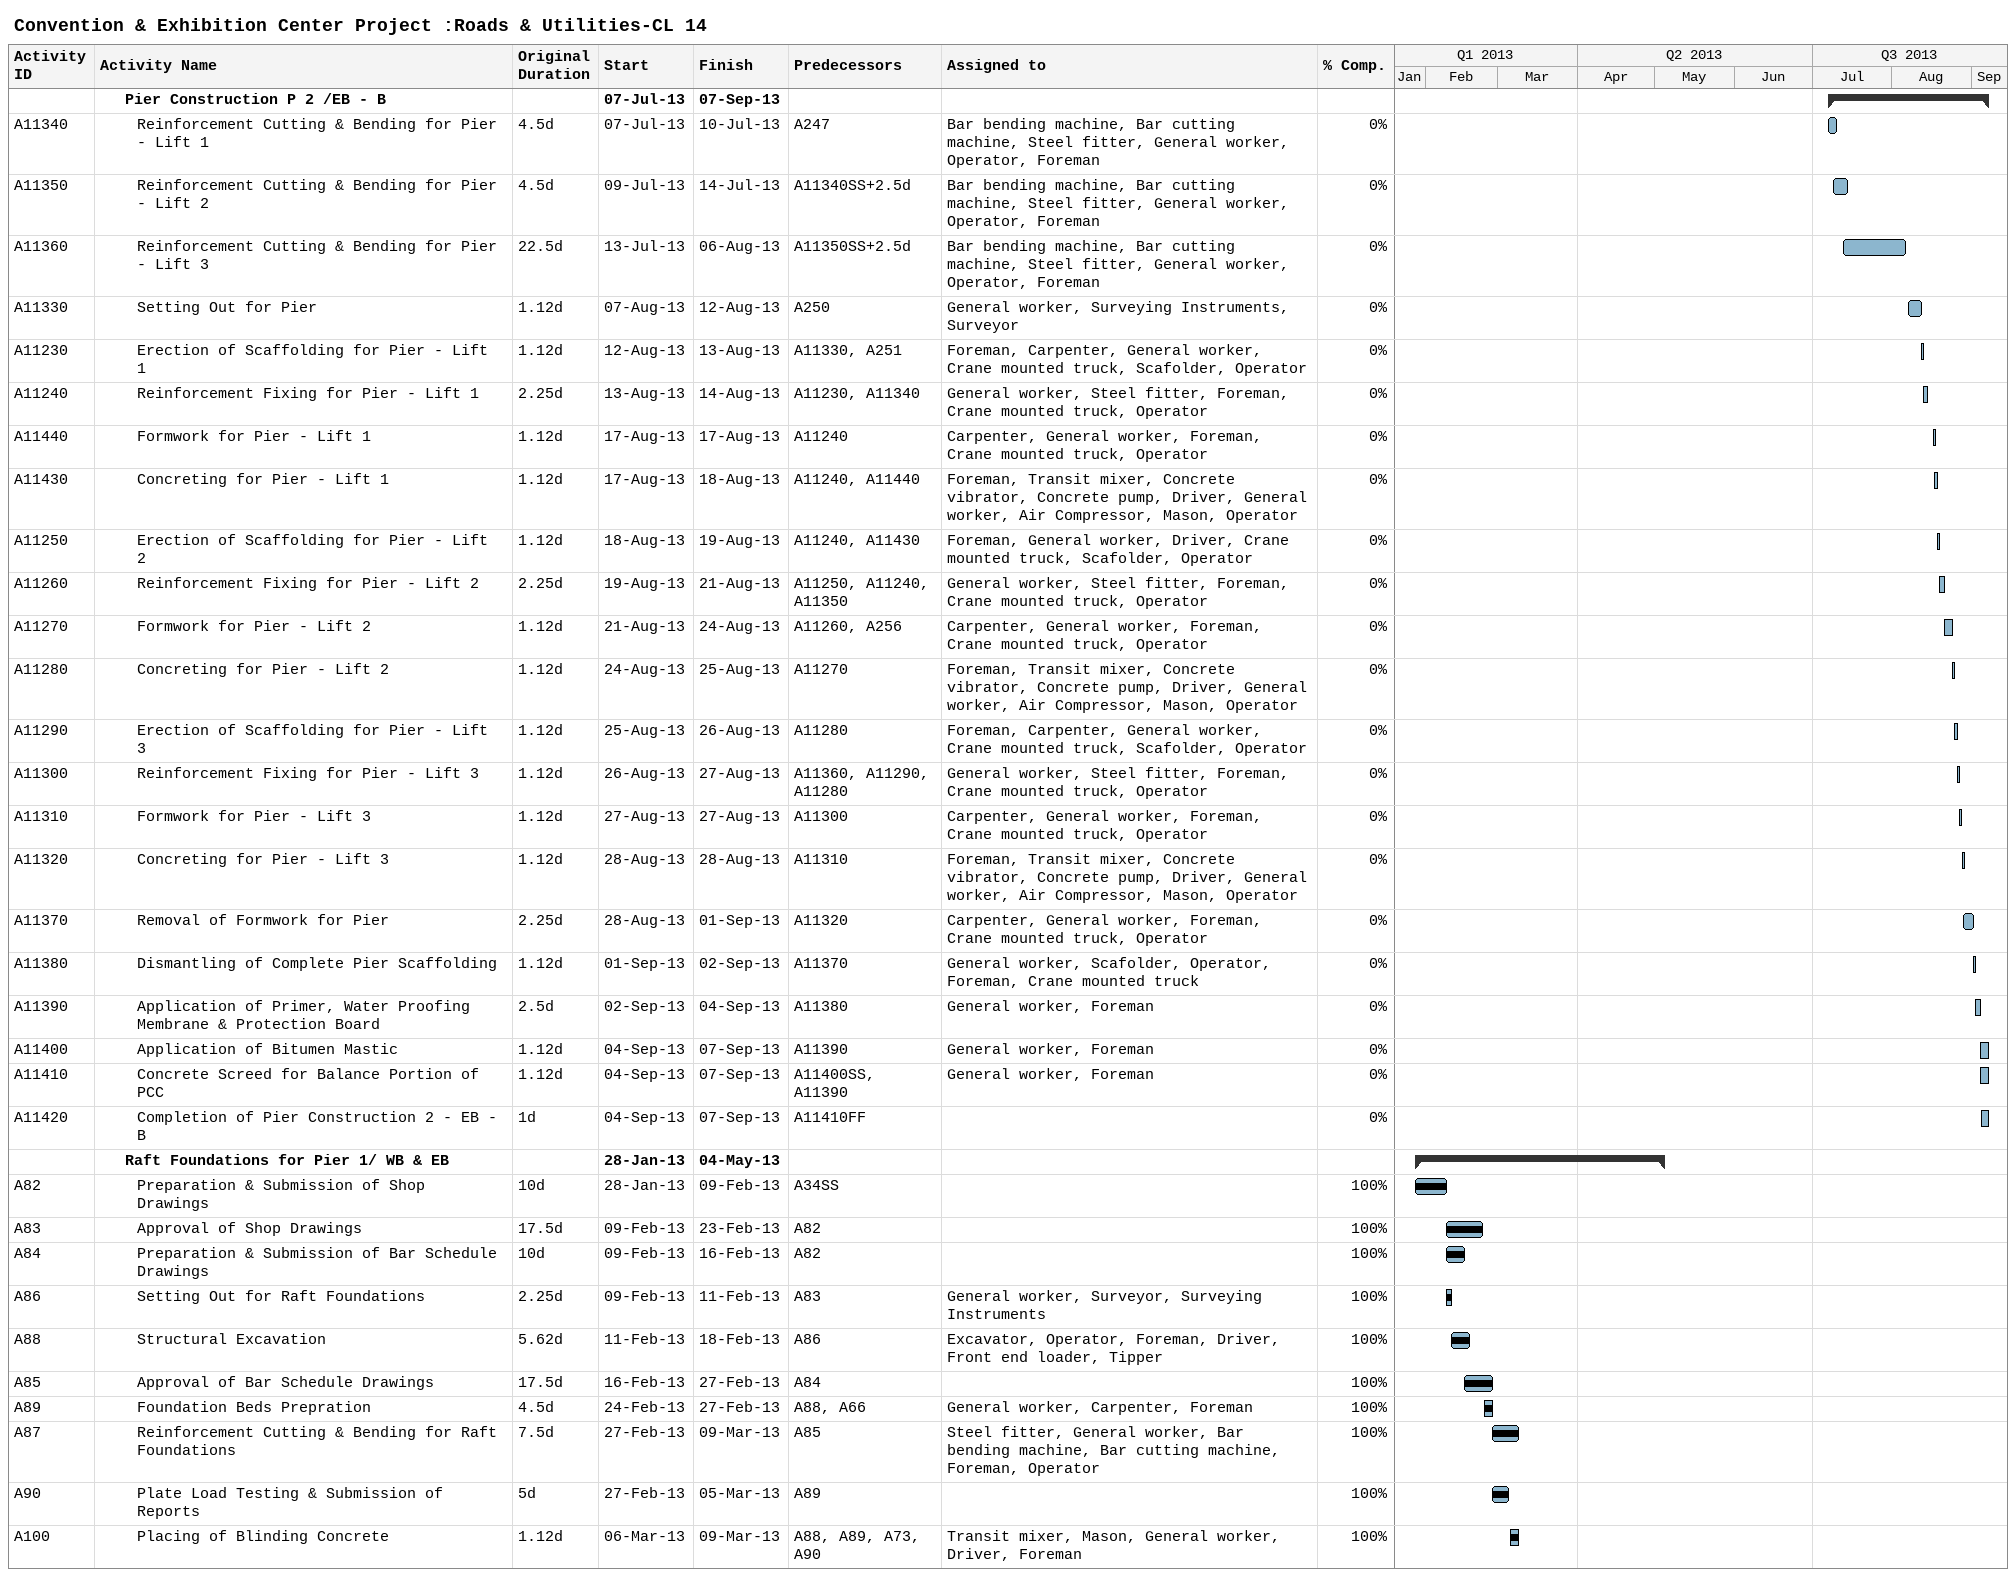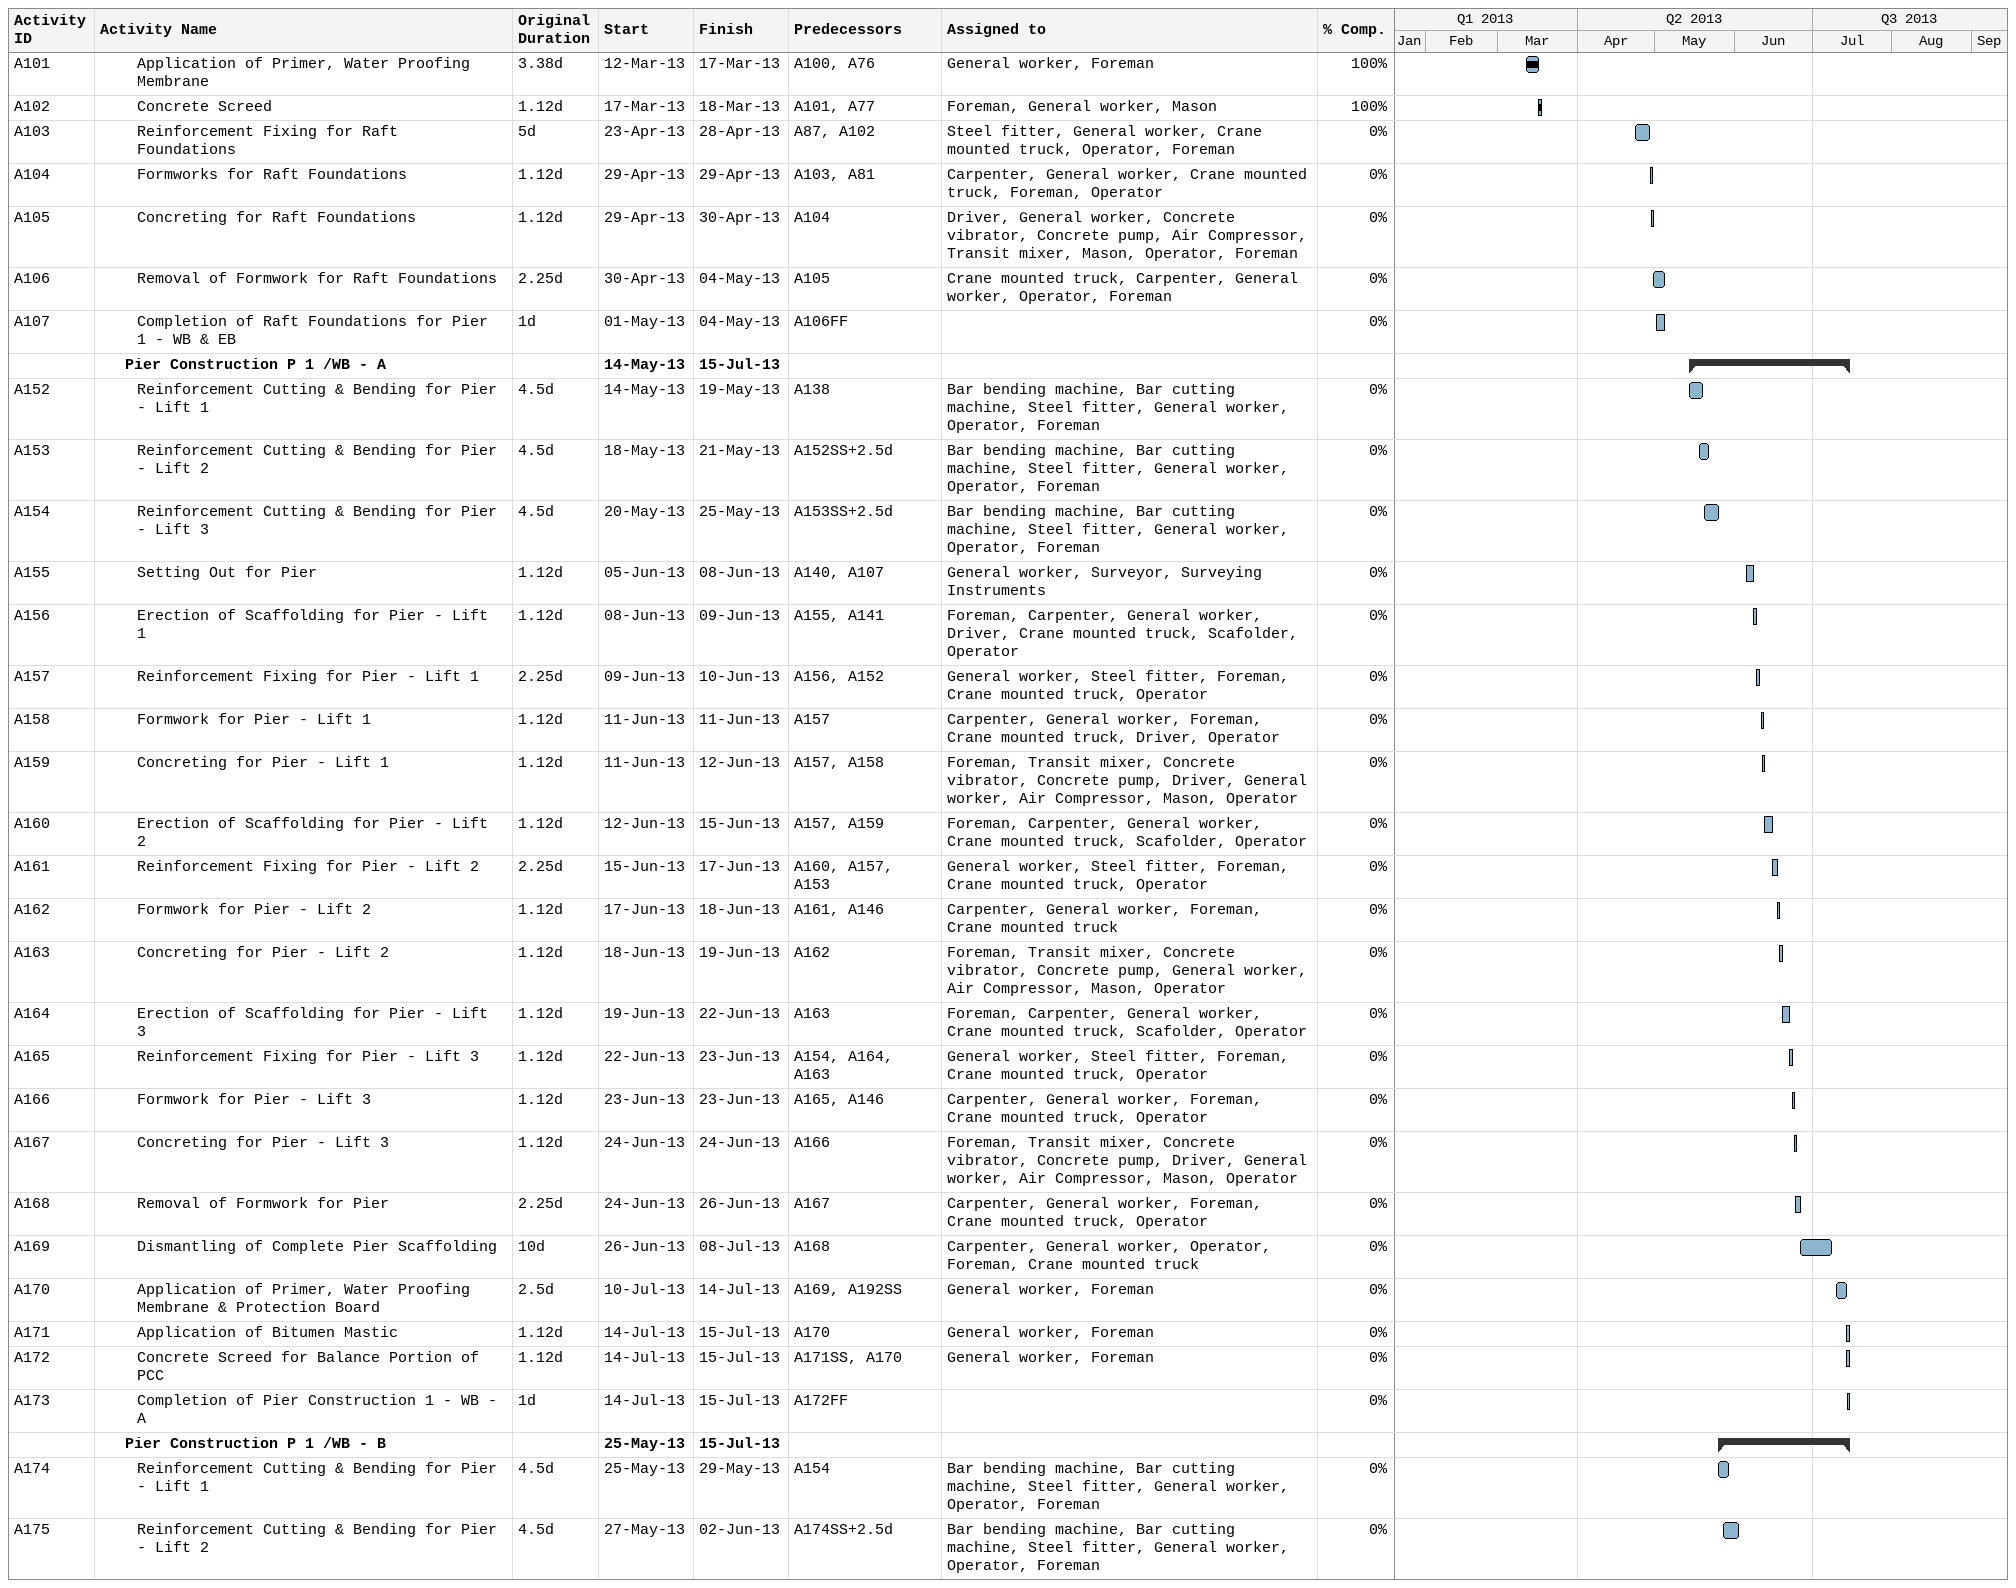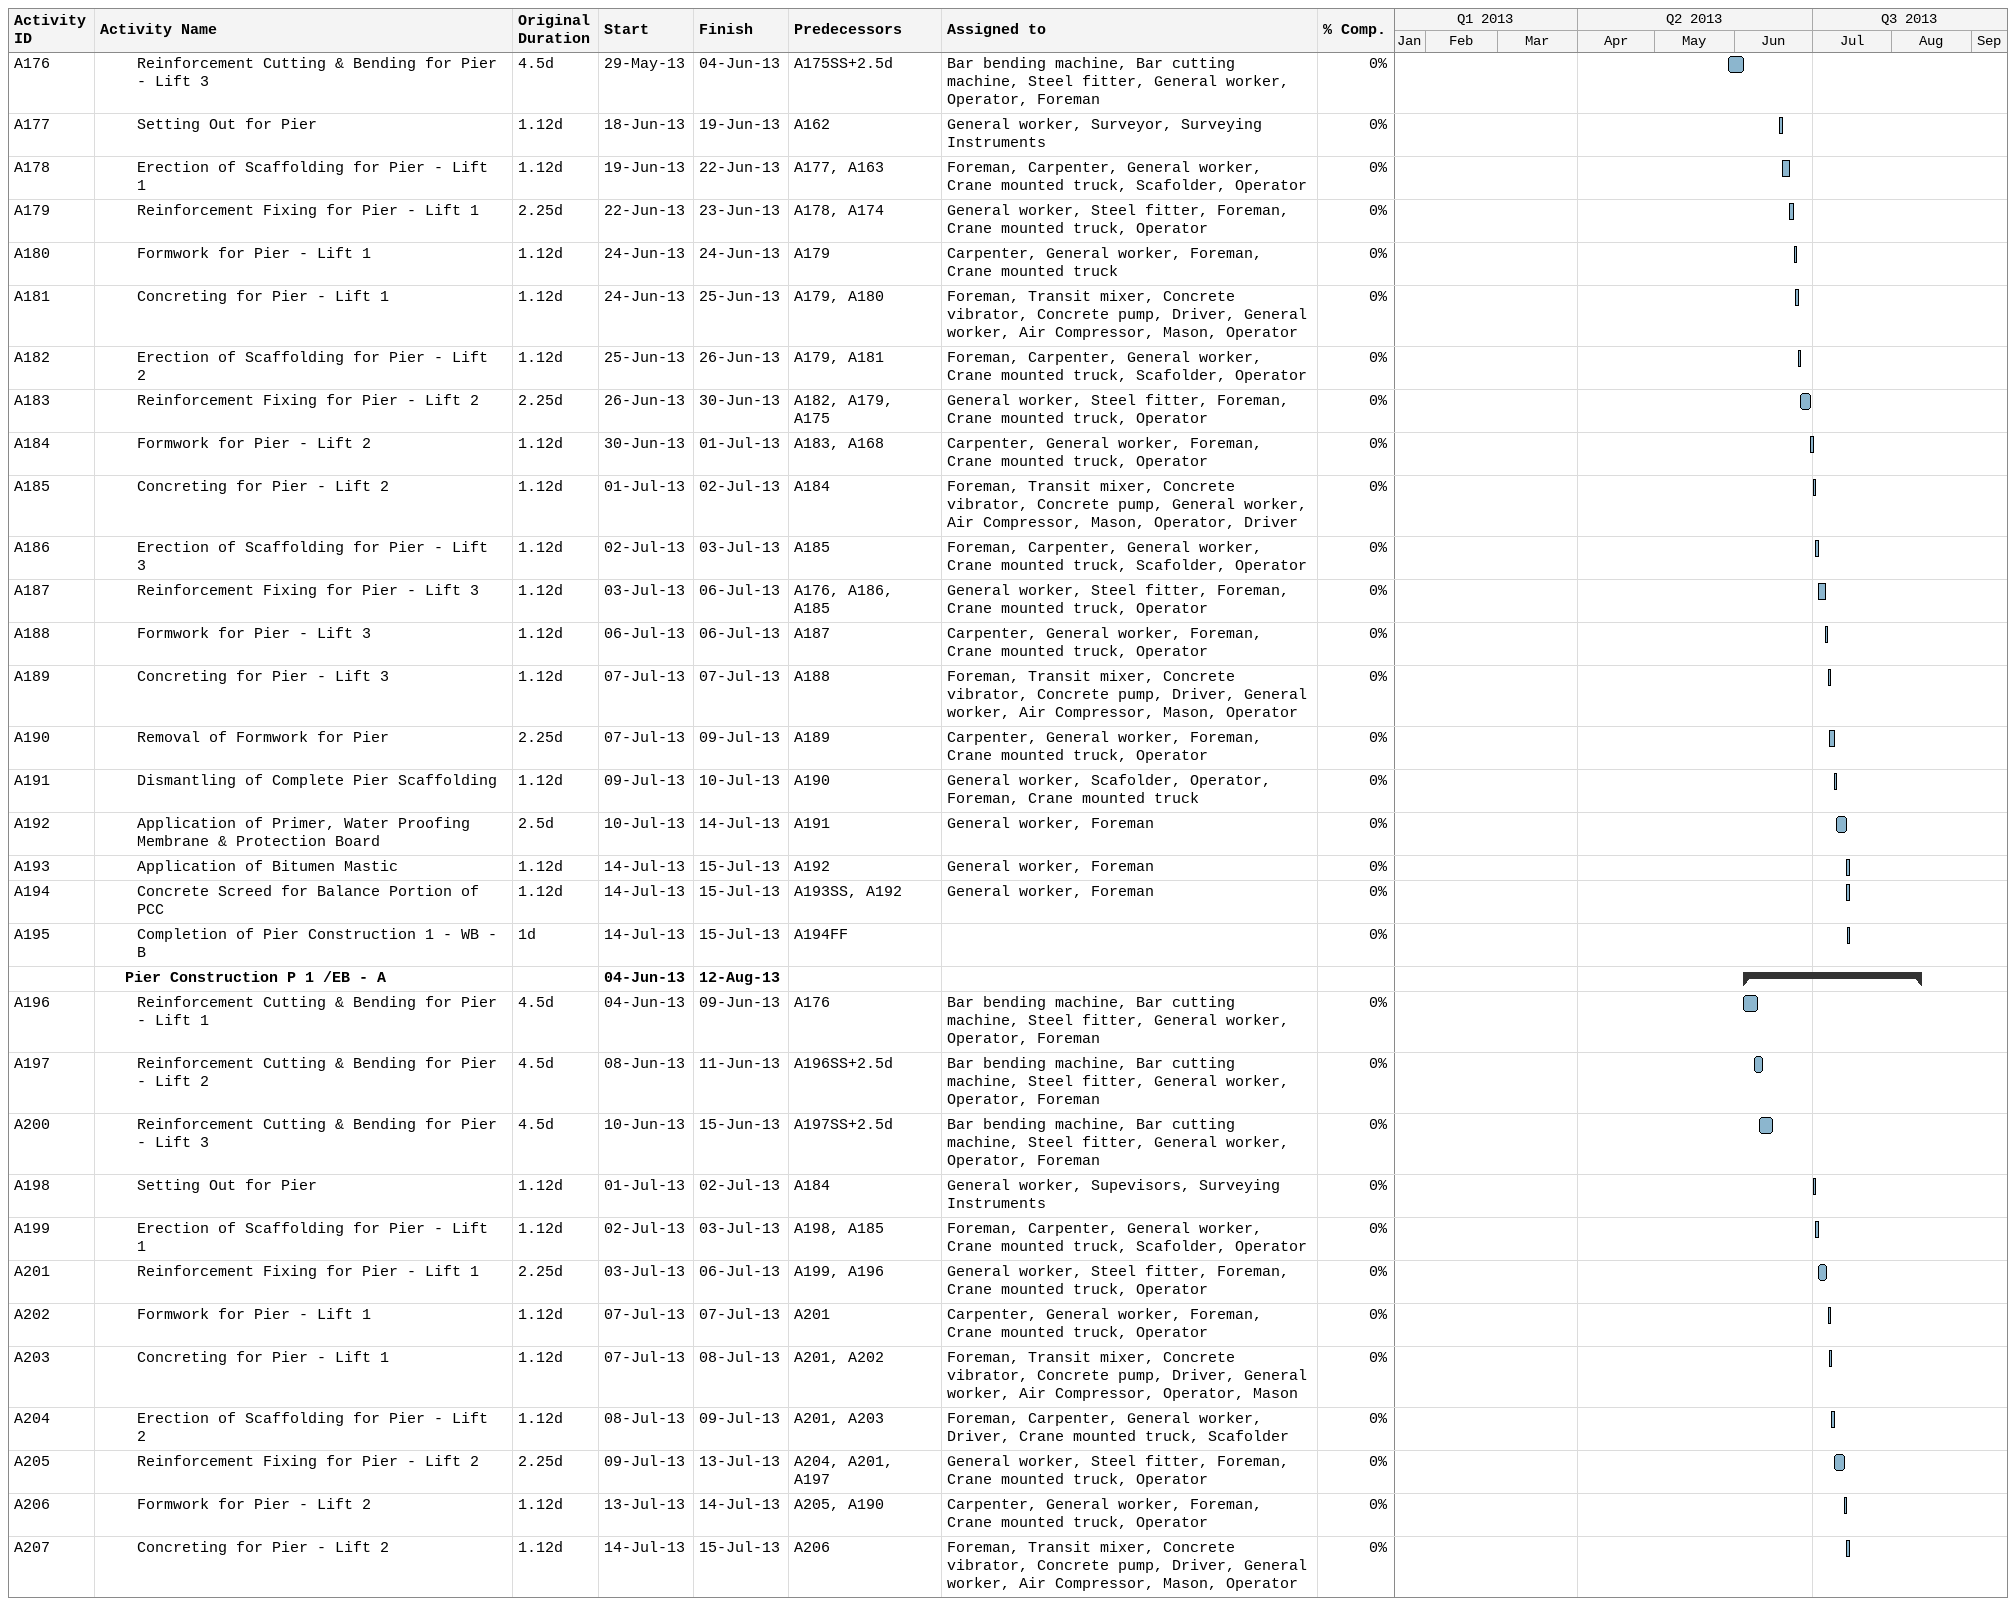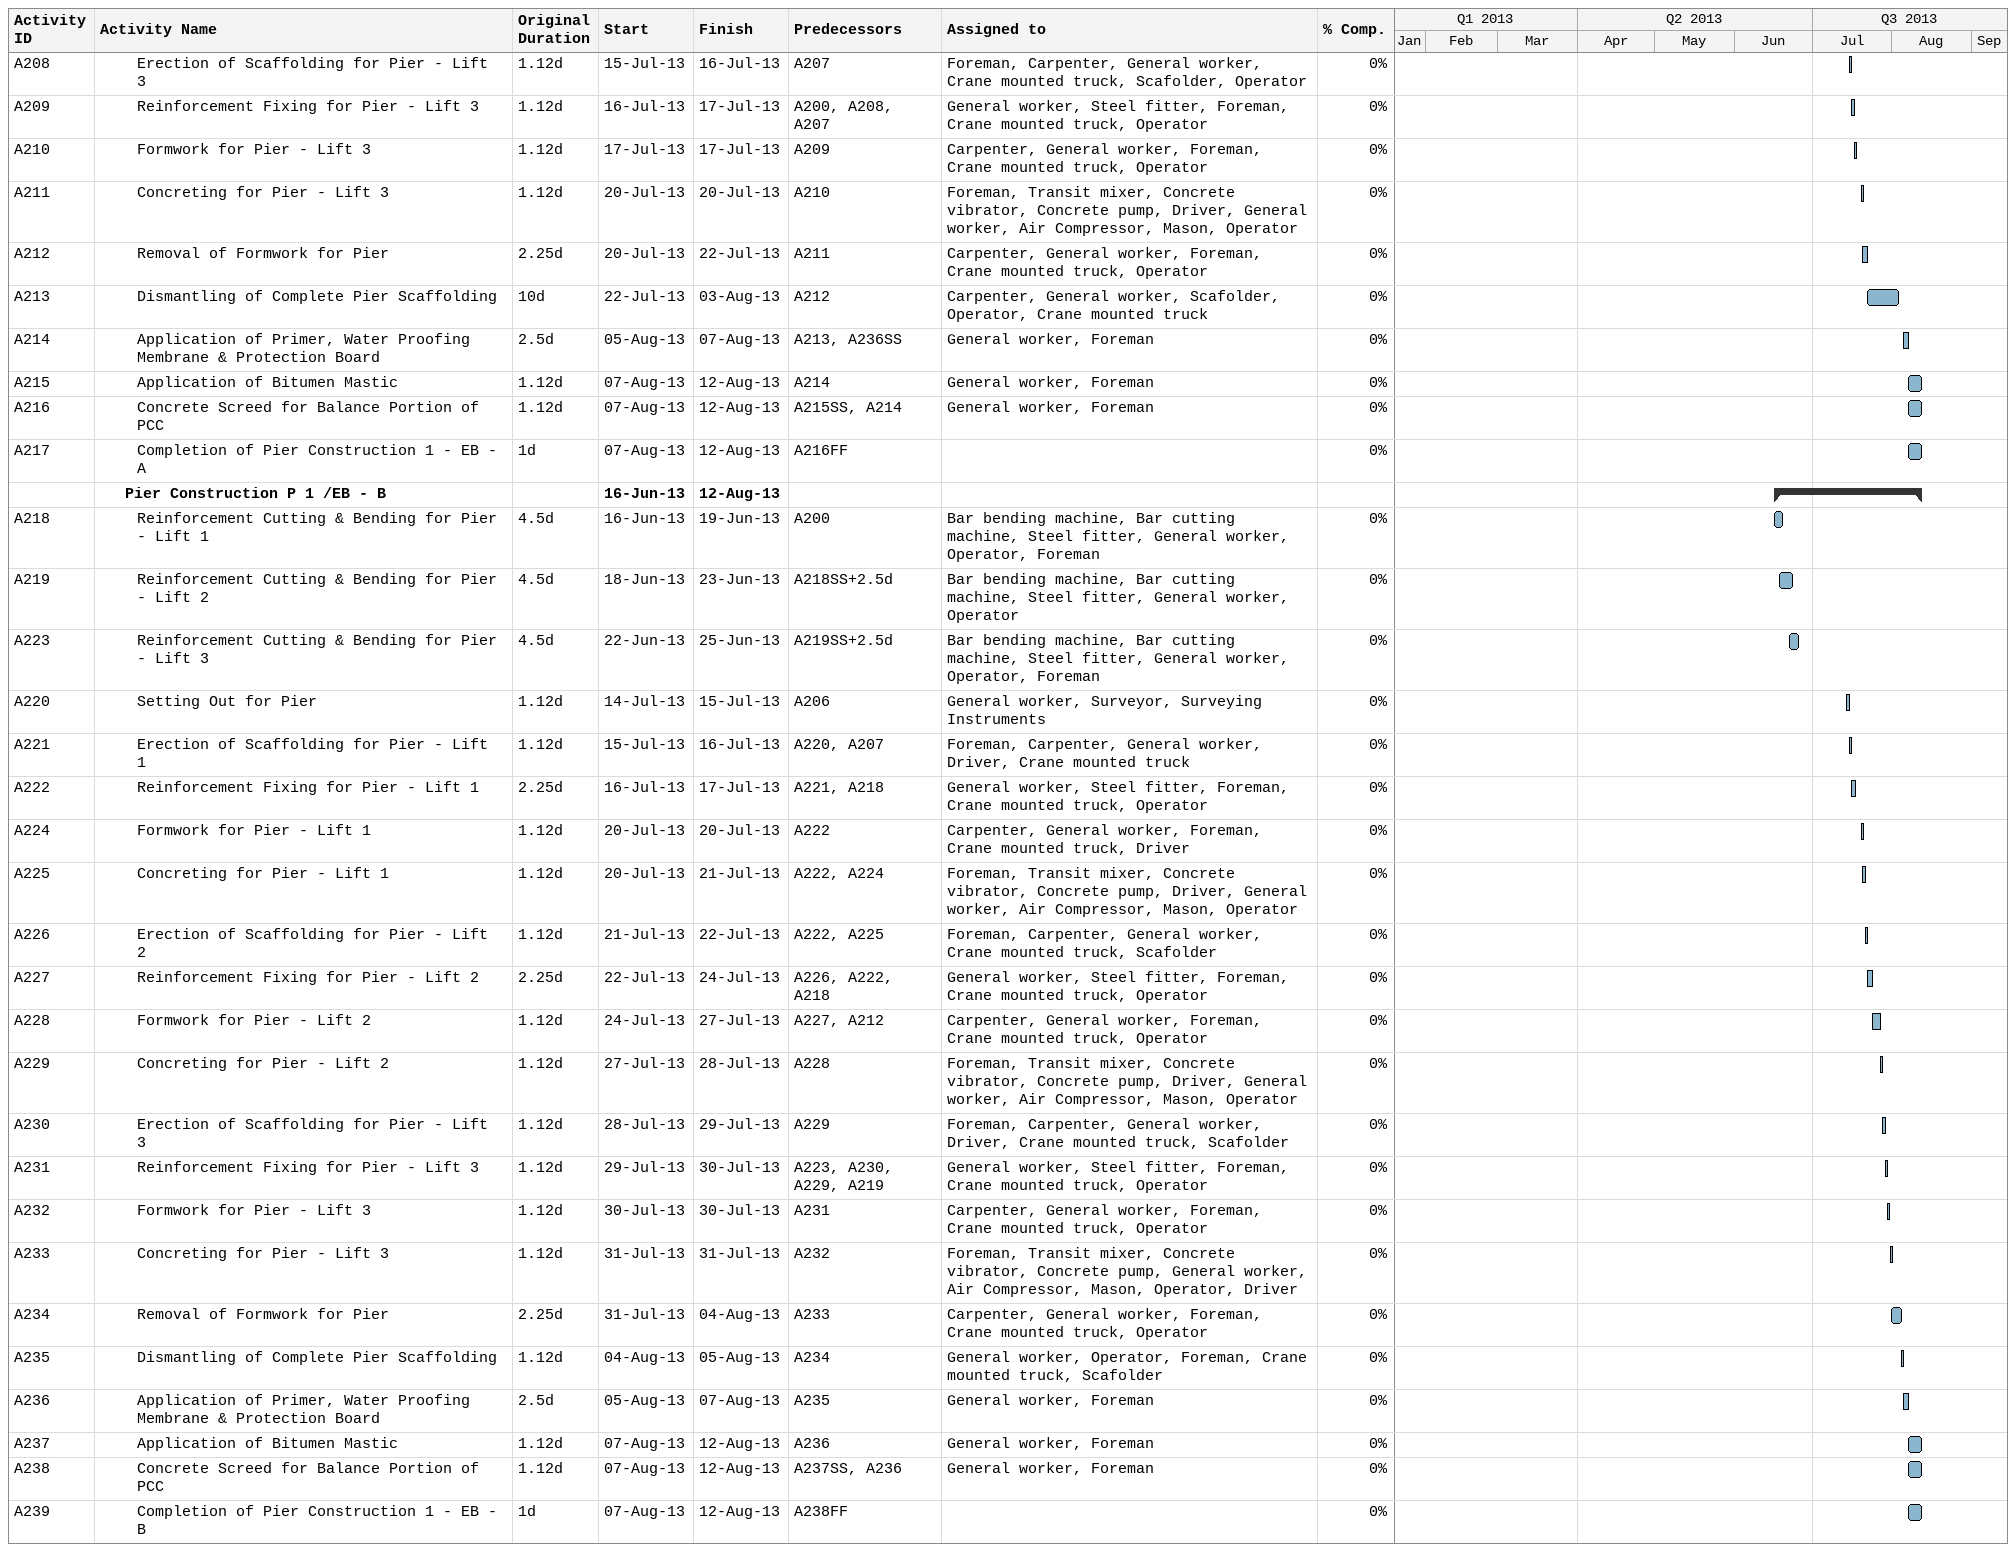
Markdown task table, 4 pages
Convention & Exhibition Center Project :Roads & Utilities-CL 14

| ID | Level | Task | Original duration | Start | Finish | Predecessors | Resources | % complete |
|---|---|---|---|---|---|---|---|---|
|  | 3 | **Pier Construction P 2 /EB - B** |  | 2013-07-07 | 2013-09-07 |  |  |  |
| A11340 | 4 | Reinforcement Cutting & Bending for Pier - Lift 1 | 4.5d | 2013-07-07 | 2013-07-10 | A247 | Bar bending machine, Bar cutting machine, Steel fitter, General worker, Operator, Foreman | 0 |
| A11350 | 4 | Reinforcement Cutting & Bending for Pier - Lift 2 | 4.5d | 2013-07-09 | 2013-07-14 | A11340SS+2.5d | Bar bending machine, Bar cutting machine, Steel fitter, General worker, Operator, Foreman | 0 |
| A11360 | 4 | Reinforcement Cutting & Bending for Pier - Lift 3 | 22.5d | 2013-07-13 | 2013-08-06 | A11350SS+2.5d | Bar bending machine, Bar cutting machine, Steel fitter, General worker, Operator, Foreman | 0 |
| A11330 | 4 | Setting Out for Pier | 1.12d | 2013-08-07 | 2013-08-12 | A250 | General worker, Surveying Instruments, Surveyor | 0 |
| A11230 | 4 | Erection of Scaffolding for Pier - Lift 1 | 1.12d | 2013-08-12 | 2013-08-13 | A11330, A251 | Foreman, Carpenter, General worker, Crane mounted truck, Scafolder, Operator | 0 |
| A11240 | 4 | Reinforcement Fixing for Pier - Lift 1 | 2.25d | 2013-08-13 | 2013-08-14 | A11230, A11340 | General worker, Steel fitter, Foreman, Crane mounted truck, Operator | 0 |
| A11440 | 4 | Formwork for Pier - Lift 1 | 1.12d | 2013-08-17 | 2013-08-17 | A11240 | Carpenter, General worker, Foreman, Crane mounted truck, Operator | 0 |
| A11430 | 4 | Concreting for Pier - Lift 1 | 1.12d | 2013-08-17 | 2013-08-18 | A11240, A11440 | Foreman, Transit mixer, Concrete vibrator, Concrete pump, Driver, General worker, Air Compressor, Mason, Operator | 0 |
| A11250 | 4 | Erection of Scaffolding for Pier - Lift 2 | 1.12d | 2013-08-18 | 2013-08-19 | A11240, A11430 | Foreman, General worker, Driver, Crane mounted truck, Scafolder, Operator | 0 |
| A11260 | 4 | Reinforcement Fixing for Pier - Lift 2 | 2.25d | 2013-08-19 | 2013-08-21 | A11250, A11240, A11350 | General worker, Steel fitter, Foreman, Crane mounted truck, Operator | 0 |
| A11270 | 4 | Formwork for Pier - Lift 2 | 1.12d | 2013-08-21 | 2013-08-24 | A11260, A256 | Carpenter, General worker, Foreman, Crane mounted truck, Operator | 0 |
| A11280 | 4 | Concreting for Pier - Lift 2 | 1.12d | 2013-08-24 | 2013-08-25 | A11270 | Foreman, Transit mixer, Concrete vibrator, Concrete pump, Driver, General worker, Air Compressor, Mason, Operator | 0 |
| A11290 | 4 | Erection of Scaffolding for Pier - Lift 3 | 1.12d | 2013-08-25 | 2013-08-26 | A11280 | Foreman, Carpenter, General worker, Crane mounted truck, Scafolder, Operator | 0 |
| A11300 | 4 | Reinforcement Fixing for Pier - Lift 3 | 1.12d | 2013-08-26 | 2013-08-27 | A11360, A11290, A11280 | General worker, Steel fitter, Foreman, Crane mounted truck, Operator | 0 |
| A11310 | 4 | Formwork for Pier - Lift 3 | 1.12d | 2013-08-27 | 2013-08-27 | A11300 | Carpenter, General worker, Foreman, Crane mounted truck, Operator | 0 |
| A11320 | 4 | Concreting for Pier - Lift 3 | 1.12d | 2013-08-28 | 2013-08-28 | A11310 | Foreman, Transit mixer, Concrete vibrator, Concrete pump, Driver, General worker, Air Compressor, Mason, Operator | 0 |
| A11370 | 4 | Removal of Formwork for Pier | 2.25d | 2013-08-28 | 2013-09-01 | A11320 | Carpenter, General worker, Foreman, Crane mounted truck, Operator | 0 |
| A11380 | 4 | Dismantling of Complete Pier Scaffolding | 1.12d | 2013-09-01 | 2013-09-02 | A11370 | General worker, Scafolder, Operator, Foreman, Crane mounted truck | 0 |
| A11390 | 4 | Application of Primer, Water Proofing Membrane & Protection Board | 2.5d | 2013-09-02 | 2013-09-04 | A11380 | General worker, Foreman | 0 |
| A11400 | 4 | Application of Bitumen Mastic | 1.12d | 2013-09-04 | 2013-09-07 | A11390 | General worker, Foreman | 0 |
| A11410 | 4 | Concrete Screed for Balance Portion of PCC | 1.12d | 2013-09-04 | 2013-09-07 | A11400SS, A11390 | General worker, Foreman | 0 |
| A11420 | 4 | Completion of Pier Construction 2 - EB - B | 1d | 2013-09-04 | 2013-09-07 | A11410FF |  | 0 |
|  | 3 | **Raft Foundations for Pier 1/ WB & EB** |  | 2013-01-28 | 2013-05-04 |  |  |  |
| A82 | 4 | Preparation & Submission of Shop Drawings | 10d | 2013-01-28 | 2013-02-09 | A34SS |  | 100 |
| A83 | 4 | Approval of Shop Drawings | 17.5d | 2013-02-09 | 2013-02-23 | A82 |  | 100 |
| A84 | 4 | Preparation & Submission of Bar Schedule Drawings | 10d | 2013-02-09 | 2013-02-16 | A82 |  | 100 |
| A86 | 4 | Setting Out for Raft Foundations | 2.25d | 2013-02-09 | 2013-02-11 | A83 | General worker, Surveyor, Surveying Instruments | 100 |
| A88 | 4 | Structural Excavation | 5.62d | 2013-02-11 | 2013-02-18 | A86 | Excavator, Operator, Foreman, Driver, Front end loader, Tipper | 100 |
| A85 | 4 | Approval of Bar Schedule Drawings | 17.5d | 2013-02-16 | 2013-02-27 | A84 |  | 100 |
| A89 | 4 | Foundation Beds Prepration | 4.5d | 2013-02-24 | 2013-02-27 | A88, A66 | General worker, Carpenter, Foreman | 100 |
| A87 | 4 | Reinforcement Cutting & Bending for Raft Foundations | 7.5d | 2013-02-27 | 2013-03-09 | A85 | Steel fitter, General worker, Bar bending machine, Bar cutting machine, Foreman, Operator | 100 |
| A90 | 4 | Plate Load Testing & Submission of Reports | 5d | 2013-02-27 | 2013-03-05 | A89 |  | 100 |
| A100 | 4 | Placing of Blinding Concrete | 1.12d | 2013-03-06 | 2013-03-09 | A88, A89, A73, A90 | Transit mixer, Mason, General worker, Driver, Foreman | 100 |
| A101 | 4 | Application of Primer, Water Proofing Membrane | 3.38d | 2013-03-12 | 2013-03-17 | A100, A76 | General worker, Foreman | 100 |
| A102 | 4 | Concrete Screed | 1.12d | 2013-03-17 | 2013-03-18 | A101, A77 | Foreman, General worker, Mason | 100 |
| A103 | 4 | Reinforcement Fixing for Raft Foundations | 5d | 2013-04-23 | 2013-04-28 | A87, A102 | Steel fitter, General worker, Crane mounted truck, Operator, Foreman | 0 |
| A104 | 4 | Formworks for Raft Foundations | 1.12d | 2013-04-29 | 2013-04-29 | A103, A81 | Carpenter, General worker, Crane mounted truck, Foreman, Operator | 0 |
| A105 | 4 | Concreting for Raft Foundations | 1.12d | 2013-04-29 | 2013-04-30 | A104 | Driver, General worker, Concrete vibrator, Concrete pump, Air Compressor, Transit mixer, Mason, Operator, Foreman | 0 |
| A106 | 4 | Removal of Formwork for Raft Foundations | 2.25d | 2013-04-30 | 2013-05-04 | A105 | Crane mounted truck, Carpenter, General worker, Operator, Foreman | 0 |
| A107 | 4 | Completion of Raft Foundations for Pier 1 - WB & EB | 1d | 2013-05-01 | 2013-05-04 | A106FF |  | 0 |
|  | 3 | **Pier Construction P 1 /WB - A** |  | 2013-05-14 | 2013-07-15 |  |  |  |
| A152 | 4 | Reinforcement Cutting & Bending for Pier - Lift 1 | 4.5d | 2013-05-14 | 2013-05-19 | A138 | Bar bending machine, Bar cutting machine, Steel fitter, General worker, Operator, Foreman | 0 |
| A153 | 4 | Reinforcement Cutting & Bending for Pier - Lift 2 | 4.5d | 2013-05-18 | 2013-05-21 | A152SS+2.5d | Bar bending machine, Bar cutting machine, Steel fitter, General worker, Operator, Foreman | 0 |
| A154 | 4 | Reinforcement Cutting & Bending for Pier - Lift 3 | 4.5d | 2013-05-20 | 2013-05-25 | A153SS+2.5d | Bar bending machine, Bar cutting machine, Steel fitter, General worker, Operator, Foreman | 0 |
| A155 | 4 | Setting Out for Pier | 1.12d | 2013-06-05 | 2013-06-08 | A140, A107 | General worker, Surveyor, Surveying Instruments | 0 |
| A156 | 4 | Erection of Scaffolding for Pier - Lift 1 | 1.12d | 2013-06-08 | 2013-06-09 | A155, A141 | Foreman, Carpenter, General worker, Driver, Crane mounted truck, Scafolder, Operator | 0 |
| A157 | 4 | Reinforcement Fixing for Pier - Lift 1 | 2.25d | 2013-06-09 | 2013-06-10 | A156, A152 | General worker, Steel fitter, Foreman, Crane mounted truck, Operator | 0 |
| A158 | 4 | Formwork for Pier - Lift 1 | 1.12d | 2013-06-11 | 2013-06-11 | A157 | Carpenter, General worker, Foreman, Crane mounted truck, Driver, Operator | 0 |
| A159 | 4 | Concreting for Pier - Lift 1 | 1.12d | 2013-06-11 | 2013-06-12 | A157, A158 | Foreman, Transit mixer, Concrete vibrator, Concrete pump, Driver, General worker, Air Compressor, Mason, Operator | 0 |
| A160 | 4 | Erection of Scaffolding for Pier - Lift 2 | 1.12d | 2013-06-12 | 2013-06-15 | A157, A159 | Foreman, Carpenter, General worker, Crane mounted truck, Scafolder, Operator | 0 |
| A161 | 4 | Reinforcement Fixing for Pier - Lift 2 | 2.25d | 2013-06-15 | 2013-06-17 | A160, A157, A153 | General worker, Steel fitter, Foreman, Crane mounted truck, Operator | 0 |
| A162 | 4 | Formwork for Pier - Lift 2 | 1.12d | 2013-06-17 | 2013-06-18 | A161, A146 | Carpenter, General worker, Foreman, Crane mounted truck | 0 |
| A163 | 4 | Concreting for Pier - Lift 2 | 1.12d | 2013-06-18 | 2013-06-19 | A162 | Foreman, Transit mixer, Concrete vibrator, Concrete pump, General worker, Air Compressor, Mason, Operator | 0 |
| A164 | 4 | Erection of Scaffolding for Pier - Lift 3 | 1.12d | 2013-06-19 | 2013-06-22 | A163 | Foreman, Carpenter, General worker, Crane mounted truck, Scafolder, Operator | 0 |
| A165 | 4 | Reinforcement Fixing for Pier - Lift 3 | 1.12d | 2013-06-22 | 2013-06-23 | A154, A164, A163 | General worker, Steel fitter, Foreman, Crane mounted truck, Operator | 0 |
| A166 | 4 | Formwork for Pier - Lift 3 | 1.12d | 2013-06-23 | 2013-06-23 | A165, A146 | Carpenter, General worker, Foreman, Crane mounted truck, Operator | 0 |
| A167 | 4 | Concreting for Pier - Lift 3 | 1.12d | 2013-06-24 | 2013-06-24 | A166 | Foreman, Transit mixer, Concrete vibrator, Concrete pump, Driver, General worker, Air Compressor, Mason, Operator | 0 |
| A168 | 4 | Removal of Formwork for Pier | 2.25d | 2013-06-24 | 2013-06-26 | A167 | Carpenter, General worker, Foreman, Crane mounted truck, Operator | 0 |
| A169 | 4 | Dismantling of Complete Pier Scaffolding | 10d | 2013-06-26 | 2013-07-08 | A168 | Carpenter, General worker, Operator, Foreman, Crane mounted truck | 0 |
| A170 | 4 | Application of Primer, Water Proofing Membrane & Protection Board | 2.5d | 2013-07-10 | 2013-07-14 | A169, A192SS | General worker, Foreman | 0 |
| A171 | 4 | Application of Bitumen Mastic | 1.12d | 2013-07-14 | 2013-07-15 | A170 | General worker, Foreman | 0 |
| A172 | 4 | Concrete Screed for Balance Portion of PCC | 1.12d | 2013-07-14 | 2013-07-15 | A171SS, A170 | General worker, Foreman | 0 |
| A173 | 4 | Completion of Pier Construction 1 - WB - A | 1d | 2013-07-14 | 2013-07-15 | A172FF |  | 0 |
|  | 3 | **Pier Construction P 1 /WB - B** |  | 2013-05-25 | 2013-07-15 |  |  |  |
| A174 | 4 | Reinforcement Cutting & Bending for Pier - Lift 1 | 4.5d | 2013-05-25 | 2013-05-29 | A154 | Bar bending machine, Bar cutting machine, Steel fitter, General worker, Operator, Foreman | 0 |
| A175 | 4 | Reinforcement Cutting & Bending for Pier - Lift 2 | 4.5d | 2013-05-27 | 2013-06-02 | A174SS+2.5d | Bar bending machine, Bar cutting machine, Steel fitter, General worker, Operator, Foreman | 0 |
| A176 | 4 | Reinforcement Cutting & Bending for Pier - Lift 3 | 4.5d | 2013-05-29 | 2013-06-04 | A175SS+2.5d | Bar bending machine, Bar cutting machine, Steel fitter, General worker, Operator, Foreman | 0 |
| A177 | 4 | Setting Out for Pier | 1.12d | 2013-06-18 | 2013-06-19 | A162 | General worker, Surveyor, Surveying Instruments | 0 |
| A178 | 4 | Erection of Scaffolding for Pier - Lift 1 | 1.12d | 2013-06-19 | 2013-06-22 | A177, A163 | Foreman, Carpenter, General worker, Crane mounted truck, Scafolder, Operator | 0 |
| A179 | 4 | Reinforcement Fixing for Pier - Lift 1 | 2.25d | 2013-06-22 | 2013-06-23 | A178, A174 | General worker, Steel fitter, Foreman, Crane mounted truck, Operator | 0 |
| A180 | 4 | Formwork for Pier - Lift 1 | 1.12d | 2013-06-24 | 2013-06-24 | A179 | Carpenter, General worker, Foreman, Crane mounted truck | 0 |
| A181 | 4 | Concreting for Pier - Lift 1 | 1.12d | 2013-06-24 | 2013-06-25 | A179, A180 | Foreman, Transit mixer, Concrete vibrator, Concrete pump, Driver, General worker, Air Compressor, Mason, Operator | 0 |
| A182 | 4 | Erection of Scaffolding for Pier - Lift 2 | 1.12d | 2013-06-25 | 2013-06-26 | A179, A181 | Foreman, Carpenter, General worker, Crane mounted truck, Scafolder, Operator | 0 |
| A183 | 4 | Reinforcement Fixing for Pier - Lift 2 | 2.25d | 2013-06-26 | 2013-06-30 | A182, A179, A175 | General worker, Steel fitter, Foreman, Crane mounted truck, Operator | 0 |
| A184 | 4 | Formwork for Pier - Lift 2 | 1.12d | 2013-06-30 | 2013-07-01 | A183, A168 | Carpenter, General worker, Foreman, Crane mounted truck, Operator | 0 |
| A185 | 4 | Concreting for Pier - Lift 2 | 1.12d | 2013-07-01 | 2013-07-02 | A184 | Foreman, Transit mixer, Concrete vibrator, Concrete pump, General worker, Air Compressor, Mason, Operator, Driver | 0 |
| A186 | 4 | Erection of Scaffolding for Pier - Lift 3 | 1.12d | 2013-07-02 | 2013-07-03 | A185 | Foreman, Carpenter, General worker, Crane mounted truck, Scafolder, Operator | 0 |
| A187 | 4 | Reinforcement Fixing for Pier - Lift 3 | 1.12d | 2013-07-03 | 2013-07-06 | A176, A186, A185 | General worker, Steel fitter, Foreman, Crane mounted truck, Operator | 0 |
| A188 | 4 | Formwork for Pier - Lift 3 | 1.12d | 2013-07-06 | 2013-07-06 | A187 | Carpenter, General worker, Foreman, Crane mounted truck, Operator | 0 |
| A189 | 4 | Concreting for Pier - Lift 3 | 1.12d | 2013-07-07 | 2013-07-07 | A188 | Foreman, Transit mixer, Concrete vibrator, Concrete pump, Driver, General worker, Air Compressor, Mason, Operator | 0 |
| A190 | 4 | Removal of Formwork for Pier | 2.25d | 2013-07-07 | 2013-07-09 | A189 | Carpenter, General worker, Foreman, Crane mounted truck, Operator | 0 |
| A191 | 4 | Dismantling of Complete Pier Scaffolding | 1.12d | 2013-07-09 | 2013-07-10 | A190 | General worker, Scafolder, Operator, Foreman, Crane mounted truck | 0 |
| A192 | 4 | Application of Primer, Water Proofing Membrane & Protection Board | 2.5d | 2013-07-10 | 2013-07-14 | A191 | General worker, Foreman | 0 |
| A193 | 4 | Application of Bitumen Mastic | 1.12d | 2013-07-14 | 2013-07-15 | A192 | General worker, Foreman | 0 |
| A194 | 4 | Concrete Screed for Balance Portion of PCC | 1.12d | 2013-07-14 | 2013-07-15 | A193SS, A192 | General worker, Foreman | 0 |
| A195 | 4 | Completion of Pier Construction 1 - WB - B | 1d | 2013-07-14 | 2013-07-15 | A194FF |  | 0 |
|  | 3 | **Pier Construction P 1 /EB - A** |  | 2013-06-04 | 2013-08-12 |  |  |  |
| A196 | 4 | Reinforcement Cutting & Bending for Pier - Lift 1 | 4.5d | 2013-06-04 | 2013-06-09 | A176 | Bar bending machine, Bar cutting machine, Steel fitter, General worker, Operator, Foreman | 0 |
| A197 | 4 | Reinforcement Cutting & Bending for Pier - Lift 2 | 4.5d | 2013-06-08 | 2013-06-11 | A196SS+2.5d | Bar bending machine, Bar cutting machine, Steel fitter, General worker, Operator, Foreman | 0 |
| A200 | 4 | Reinforcement Cutting & Bending for Pier - Lift 3 | 4.5d | 2013-06-10 | 2013-06-15 | A197SS+2.5d | Bar bending machine, Bar cutting machine, Steel fitter, General worker, Operator, Foreman | 0 |
| A198 | 4 | Setting Out for Pier | 1.12d | 2013-07-01 | 2013-07-02 | A184 | General worker, Supevisors, Surveying Instruments | 0 |
| A199 | 4 | Erection of Scaffolding for Pier - Lift 1 | 1.12d | 2013-07-02 | 2013-07-03 | A198, A185 | Foreman, Carpenter, General worker, Crane mounted truck, Scafolder, Operator | 0 |
| A201 | 4 | Reinforcement Fixing for Pier - Lift 1 | 2.25d | 2013-07-03 | 2013-07-06 | A199, A196 | General worker, Steel fitter, Foreman, Crane mounted truck, Operator | 0 |
| A202 | 4 | Formwork for Pier - Lift 1 | 1.12d | 2013-07-07 | 2013-07-07 | A201 | Carpenter, General worker, Foreman, Crane mounted truck, Operator | 0 |
| A203 | 4 | Concreting for Pier - Lift 1 | 1.12d | 2013-07-07 | 2013-07-08 | A201, A202 | Foreman, Transit mixer, Concrete vibrator, Concrete pump, Driver, General worker, Air Compressor, Operator, Mason | 0 |
| A204 | 4 | Erection of Scaffolding for Pier - Lift 2 | 1.12d | 2013-07-08 | 2013-07-09 | A201, A203 | Foreman, Carpenter, General worker, Driver, Crane mounted truck, Scafolder | 0 |
| A205 | 4 | Reinforcement Fixing for Pier - Lift 2 | 2.25d | 2013-07-09 | 2013-07-13 | A204, A201, A197 | General worker, Steel fitter, Foreman, Crane mounted truck, Operator | 0 |
| A206 | 4 | Formwork for Pier - Lift 2 | 1.12d | 2013-07-13 | 2013-07-14 | A205, A190 | Carpenter, General worker, Foreman, Crane mounted truck, Operator | 0 |
| A207 | 4 | Concreting for Pier - Lift 2 | 1.12d | 2013-07-14 | 2013-07-15 | A206 | Foreman, Transit mixer, Concrete vibrator, Concrete pump, Driver, General worker, Air Compressor, Mason, Operator | 0 |
| A208 | 4 | Erection of Scaffolding for Pier - Lift 3 | 1.12d | 2013-07-15 | 2013-07-16 | A207 | Foreman, Carpenter, General worker, Crane mounted truck, Scafolder, Operator | 0 |
| A209 | 4 | Reinforcement Fixing for Pier - Lift 3 | 1.12d | 2013-07-16 | 2013-07-17 | A200, A208, A207 | General worker, Steel fitter, Foreman, Crane mounted truck, Operator | 0 |
| A210 | 4 | Formwork for Pier - Lift 3 | 1.12d | 2013-07-17 | 2013-07-17 | A209 | Carpenter, General worker, Foreman, Crane mounted truck, Operator | 0 |
| A211 | 4 | Concreting for Pier - Lift 3 | 1.12d | 2013-07-20 | 2013-07-20 | A210 | Foreman, Transit mixer, Concrete vibrator, Concrete pump, Driver, General worker, Air Compressor, Mason, Operator | 0 |
| A212 | 4 | Removal of Formwork for Pier | 2.25d | 2013-07-20 | 2013-07-22 | A211 | Carpenter, General worker, Foreman, Crane mounted truck, Operator | 0 |
| A213 | 4 | Dismantling of Complete Pier Scaffolding | 10d | 2013-07-22 | 2013-08-03 | A212 | Carpenter, General worker, Scafolder, Operator, Crane mounted truck | 0 |
| A214 | 4 | Application of Primer, Water Proofing Membrane & Protection Board | 2.5d | 2013-08-05 | 2013-08-07 | A213, A236SS | General worker, Foreman | 0 |
| A215 | 4 | Application of Bitumen Mastic | 1.12d | 2013-08-07 | 2013-08-12 | A214 | General worker, Foreman | 0 |
| A216 | 4 | Concrete Screed for Balance Portion of PCC | 1.12d | 2013-08-07 | 2013-08-12 | A215SS, A214 | General worker, Foreman | 0 |
| A217 | 4 | Completion of Pier Construction 1 - EB - A | 1d | 2013-08-07 | 2013-08-12 | A216FF |  | 0 |
|  | 3 | **Pier Construction P 1 /EB - B** |  | 2013-06-16 | 2013-08-12 |  |  |  |
| A218 | 4 | Reinforcement Cutting & Bending for Pier - Lift 1 | 4.5d | 2013-06-16 | 2013-06-19 | A200 | Bar bending machine, Bar cutting machine, Steel fitter, General worker, Operator, Foreman | 0 |
| A219 | 4 | Reinforcement Cutting & Bending for Pier - Lift 2 | 4.5d | 2013-06-18 | 2013-06-23 | A218SS+2.5d | Bar bending machine, Bar cutting machine, Steel fitter, General worker, Operator | 0 |
| A223 | 4 | Reinforcement Cutting & Bending for Pier - Lift 3 | 4.5d | 2013-06-22 | 2013-06-25 | A219SS+2.5d | Bar bending machine, Bar cutting machine, Steel fitter, General worker, Operator, Foreman | 0 |
| A220 | 4 | Setting Out for Pier | 1.12d | 2013-07-14 | 2013-07-15 | A206 | General worker, Surveyor, Surveying Instruments | 0 |
| A221 | 4 | Erection of Scaffolding for Pier - Lift 1 | 1.12d | 2013-07-15 | 2013-07-16 | A220, A207 | Foreman, Carpenter, General worker, Driver, Crane mounted truck | 0 |
| A222 | 4 | Reinforcement Fixing for Pier - Lift 1 | 2.25d | 2013-07-16 | 2013-07-17 | A221, A218 | General worker, Steel fitter, Foreman, Crane mounted truck, Operator | 0 |
| A224 | 4 | Formwork for Pier - Lift 1 | 1.12d | 2013-07-20 | 2013-07-20 | A222 | Carpenter, General worker, Foreman, Crane mounted truck, Driver | 0 |
| A225 | 4 | Concreting for Pier - Lift 1 | 1.12d | 2013-07-20 | 2013-07-21 | A222, A224 | Foreman, Transit mixer, Concrete vibrator, Concrete pump, Driver, General worker, Air Compressor, Mason, Operator | 0 |
| A226 | 4 | Erection of Scaffolding for Pier - Lift 2 | 1.12d | 2013-07-21 | 2013-07-22 | A222, A225 | Foreman, Carpenter, General worker, Crane mounted truck, Scafolder | 0 |
| A227 | 4 | Reinforcement Fixing for Pier - Lift 2 | 2.25d | 2013-07-22 | 2013-07-24 | A226, A222, A218 | General worker, Steel fitter, Foreman, Crane mounted truck, Operator | 0 |
| A228 | 4 | Formwork for Pier - Lift 2 | 1.12d | 2013-07-24 | 2013-07-27 | A227, A212 | Carpenter, General worker, Foreman, Crane mounted truck, Operator | 0 |
| A229 | 4 | Concreting for Pier - Lift 2 | 1.12d | 2013-07-27 | 2013-07-28 | A228 | Foreman, Transit mixer, Concrete vibrator, Concrete pump, Driver, General worker, Air Compressor, Mason, Operator | 0 |
| A230 | 4 | Erection of Scaffolding for Pier - Lift 3 | 1.12d | 2013-07-28 | 2013-07-29 | A229 | Foreman, Carpenter, General worker, Driver, Crane mounted truck, Scafolder | 0 |
| A231 | 4 | Reinforcement Fixing for Pier - Lift 3 | 1.12d | 2013-07-29 | 2013-07-30 | A223, A230, A229, A219 | General worker, Steel fitter, Foreman, Crane mounted truck, Operator | 0 |
| A232 | 4 | Formwork for Pier - Lift 3 | 1.12d | 2013-07-30 | 2013-07-30 | A231 | Carpenter, General worker, Foreman, Crane mounted truck, Operator | 0 |
| A233 | 4 | Concreting for Pier - Lift 3 | 1.12d | 2013-07-31 | 2013-07-31 | A232 | Foreman, Transit mixer, Concrete vibrator, Concrete pump, General worker, Air Compressor, Mason, Operator, Driver | 0 |
| A234 | 4 | Removal of Formwork for Pier | 2.25d | 2013-07-31 | 2013-08-04 | A233 | Carpenter, General worker, Foreman, Crane mounted truck, Operator | 0 |
| A235 | 4 | Dismantling of Complete Pier Scaffolding | 1.12d | 2013-08-04 | 2013-08-05 | A234 | General worker, Operator, Foreman, Crane mounted truck, Scafolder | 0 |
| A236 | 4 | Application of Primer, Water Proofing Membrane & Protection Board | 2.5d | 2013-08-05 | 2013-08-07 | A235 | General worker, Foreman | 0 |
| A237 | 4 | Application of Bitumen Mastic | 1.12d | 2013-08-07 | 2013-08-12 | A236 | General worker, Foreman | 0 |
| A238 | 4 | Concrete Screed for Balance Portion of PCC | 1.12d | 2013-08-07 | 2013-08-12 | A237SS, A236 | General worker, Foreman | 0 |
| A239 | 4 | Completion of Pier Construction 1 - EB - B | 1d | 2013-08-07 | 2013-08-12 | A238FF |  | 0 |
